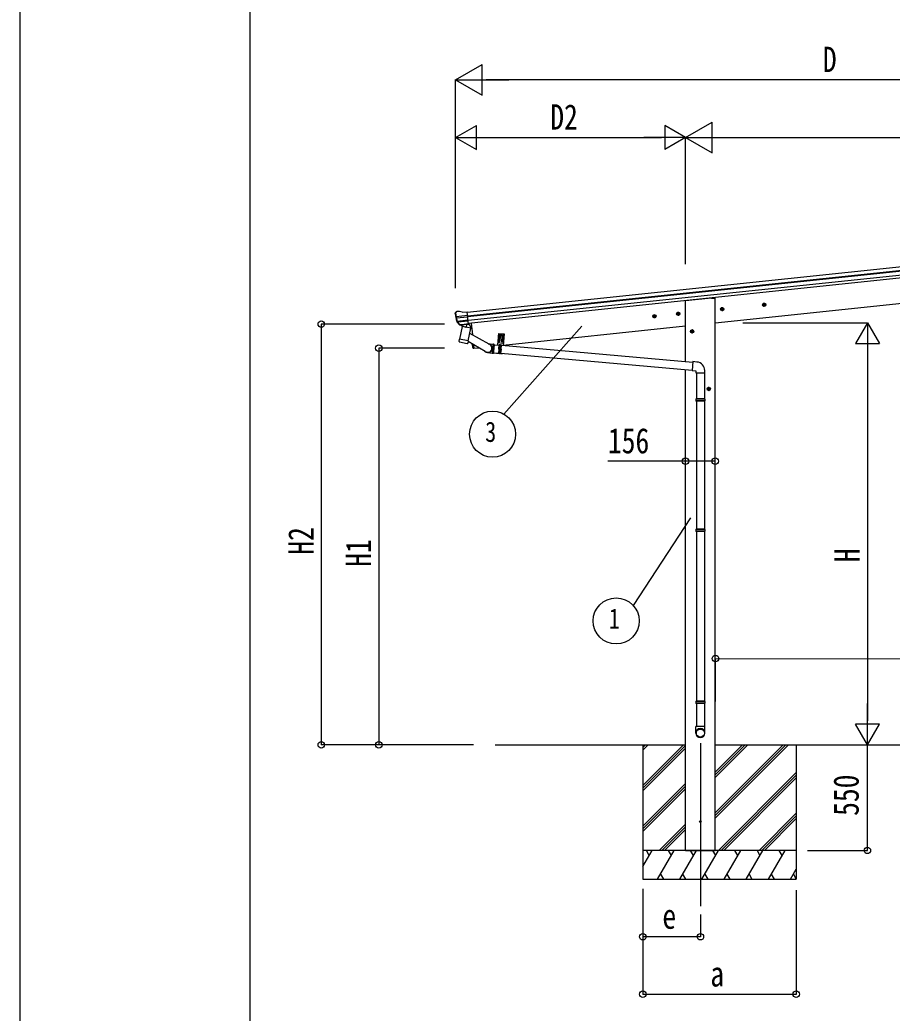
# Model space of a CAD drawing. Units: millimetres, scale not verified. Extents: x -16820 to 16820, y -11880 to 11880.
# Drawn here: x -16820 to -12273, y -8912 to -3734 of the extents above; entities that cross this region are included whole.
import ezdxf
from ezdxf.enums import TextEntityAlignment as Align

# ---------------------------------------------------------------- set-up
doc = ezdxf.new("R2010")
doc.units = ezdxf.units.MM
doc.header["$LTSCALE"] = 40
for name, color, linetype in [('0-3_YKK_12', 2, 'Continuous'), ('0-4_YKK_13', 4, 'Continuous'), ('0-5_YKK_A1', 4, 'Continuous'), ('0-6_YKK_D', 6, 'Continuous'), ('0-7_YKK_ZWAK', 7, 'Continuous')]:
    doc.layers.add(name, color=color, linetype=linetype)
doc.styles.add('ＭＳ ゴシック', font='')
doc.styles.get('ＭＳ ゴシック').set_extended_font_data('MS Gothic')

msp = doc.modelspace()

# ---------------------------------------------------------------- linework, layer by layer
at = {"layer": '0-3_YKK_12'}
msp.add_line((-13272.9, -7504.27), (-13272.9, -8354.52), dxfattribs=at)
at = {"layer": '0-4_YKK_13'}
for p, q in [((-14550.73, -5265.72), (-14550.81, -5263.84)), ((-14549.44, -5260.95), (-14550.14, -5261.81)), ((-14545.94, -5256.63), (-14549.44, -5260.95)), ((-14486.33, -5275.68), (-14546.07, -5281.96)), ((-14545.94, -5256.63), (-14545.94, -5256.63)), ((-14545.32, -5287.8), (-14485.72, -5281.54)), ((-14542.58, -5254.8), (-14542.58, -5254.8)), ((-14515.01, -5257.94), (-14488.49, -5255.15)), ((-14481.71, -5319.7), (-14488.49, -5255.15)), ((-14527.81, -5323.36), (-14541.51, -5307.6)), ((-14541.02, -5304.01), (-14483.99, -5298.02)), ((-14526.87, -5322.72), (-14539.92, -5306.78)), ((-14538.69, -5308.28), (-14483.52, -5302.48)), ((-14514.35, -5332.64), (-14527.71, -5398.3)), ((-14517.51, -5323.47), (-14525.2, -5324.28)), ((-14525.11, -5324.04), (-14481.73, -5319.48)), ((-14524.33, -5324.28), (-14522.77, -5324.11)), ((-14522.77, -5324.11), (-14485.23, -5320.17)), ((-14520.98, -5324.58), (-14521.13, -5325.31)), ((-14520.51, -5326.44), (-14495.76, -5336.19)), ((-14517.24, -5323.53), (-14517.51, -5323.47)), ((-14491.9, -5320.87), (-14517.24, -5323.53)), ((-14469.47, -5341.77), (-14514.35, -5332.64)), ((-14512.18, -5329.72), (-14512.83, -5332.95)), ((-14491.37, -5321.2), (-14494.29, -5335.55)), ((-14491.65, -5320.75), (-14491.9, -5320.87)), ((-14481.71, -5319.7), (-14491.65, -5320.75)), ((-14485.23, -5320.17), (-14483.67, -5320)), ((-14481.85, -5318.12), (-14480.92, -5318.31)), ((-14480.92, -5318.31), (-14469.72, -5335.23)), ((-14467.07, -5315.24), (-14460.67, -5376.16)), ((-14482.83, -5407.43), (-14469.47, -5341.77)), ((-14373.36, -5425.35), (-14474.84, -5368.17)), ((-14469.72, -5335.23), (-14470.99, -5341.46)), ((-14325.77, -5368.31), (-14331.04, -5428.58)), ((-14325.77, -5368.31), (-14295.88, -5370.93)), ((-14322.53, -5382.92), (-14324.77, -5408.55)), ((-14321.56, -5377.55), (-14321.62, -5378.25)), ((-14319.97, -5378.39), (-14321.62, -5378.25)), ((-14319.91, -5377.7), (-14321.56, -5377.55)), ((-14319.52, -5378.93), (-14319.66, -5380.58)), ((-14318.96, -5380.64), (-14319.66, -5380.58)), ((-14319.23, -5375.6), (-14319.37, -5377.24)), ((-14318.53, -5375.66), (-14319.23, -5375.6)), ((-14318.82, -5379), (-14318.96, -5380.64)), ((-14316.55, -5383.44), (-14318.82, -5409.45)), ((-14318.53, -5375.66), (-14318.67, -5377.3)), ((-14316.64, -5378.69), (-14318.28, -5378.54)), ((-14316.57, -5377.99), (-14318.22, -5377.84)), ((-14316.57, -5377.99), (-14316.64, -5378.69)), ((-14307.58, -5384.23), (-14309.86, -5410.23)), ((-14306.61, -5378.86), (-14306.67, -5379.56)), ((-14305.03, -5379.7), (-14306.67, -5379.56)), ((-14304.97, -5379), (-14306.61, -5378.86)), ((-14304.58, -5380.24), (-14304.72, -5381.89)), ((-14304.02, -5381.95), (-14304.72, -5381.89)), ((-14304.28, -5376.9), (-14304.43, -5378.55)), ((-14303.59, -5376.97), (-14304.28, -5376.9)), ((-14303.88, -5380.3), (-14304.02, -5381.95)), ((-14301.61, -5384.75), (-14303.85, -5410.38)), ((-14303.59, -5376.97), (-14303.73, -5378.61)), ((-14301.69, -5379.99), (-14303.34, -5379.85)), ((-14301.63, -5379.3), (-14303.28, -5379.15)), ((-14301.63, -5379.3), (-14301.69, -5379.99)), ((-14295.88, -5370.93), (-14301.15, -5431.2)), ((-14530.19, -5410.54), (-14527.7, -5398.3)), ((-14529.97, -5411.94), (-14529.98, -5411.94)), ((-14528.64, -5412.9), (-14487.68, -5421.24)), ((-14482.83, -5407.43), (-14527.71, -5398.3)), ((-14482.84, -5407.42), (-14485.38, -5419.9)), ((-14393.97, -5461.94), (-14483.65, -5411.41)), ((-14455.28, -5427.4), (-14453.38, -5445.52)), ((-14378.49, -5422.43), (-14353.44, -5424.69)), ((-14351.72, -5424.85), (-14347.62, -5425.22)), ((-14346.99, -5427.19), (-14322.07, -5429.37)), ((-14329.95, -5416.13), (-14300.06, -5418.74)), ((-14323.9, -5450.29), (-14322, -5428.53)), ((-14319.92, -5427.7), (-14322, -5428.53)), ((-14321.91, -5450.46), (-14319.92, -5427.7)), ((-14316.92, -5427.81), (-14319.92, -5427.7)), ((-14318.92, -5450.72), (-14316.9, -5427.58)), ((-14316.93, -5450.9), (-14314.9, -5427.75)), ((-14314.93, -5427.98), (-14311.95, -5428.4)), ((-14313.94, -5451.16), (-14311.95, -5428.4)), ((-14310.04, -5429.57), (-14311.95, -5428.4)), ((-14311.95, -5451.33), (-14310.04, -5429.57)), ((-14310.12, -5430.41), (-13311.99, -5517.74)), ((-14453.38, -5445.52), (-14455.44, -5445.67)), ((-14382.63, -5468.35), (-14357.57, -5470.61)), ((-14357.61, -5447.46), (-14357.95, -5449.85)), ((-14357.61, -5447.46), (-14357.52, -5445.05)), ((-14355.86, -5470.76), (-14351.75, -5471.13)), ((-14350.71, -5469.02), (-14325.73, -5471.21)), ((-14334.7, -5470.42), (-14334.74, -5470.92)), ((-14334.74, -5470.92), (-14325.78, -5471.7)), ((-14323.9, -5450.29), (-14325.81, -5472.05)), ((-14323.9, -5473.22), (-14325.81, -5472.05)), ((-14321.91, -5450.46), (-14323.9, -5473.22)), ((-14320.93, -5473.63), (-14323.9, -5473.22)), ((-14318.92, -5450.72), (-14320.95, -5473.87)), ((-14316.93, -5450.9), (-14318.95, -5474.04)), ((-14318.93, -5473.81), (-14315.93, -5473.91)), ((-14313.94, -5451.16), (-14315.93, -5473.91)), ((-14313.85, -5473.09), (-14315.93, -5473.91)), ((-14311.95, -5451.33), (-14313.85, -5473.09)), ((-14313.82, -5472.75), (-14304.86, -5473.53)), ((-14313.78, -5472.25), (-13315.65, -5559.58)), ((-14304.81, -5473.04), (-14304.86, -5473.53)), ((-13290.98, -5517.57), (-13311.82, -5515.74)), ((-13295.9, -5573.31), (-13249.9, -5573.31)), ((-13293.9, -5573.31), (-13293.9, -5710.02)), ((-13251.9, -5573.31), (-13251.9, -5710.02)), ((-13249.9, -5573.31), (-13249.9, -5562.4)), ((-13295.9, -5712.02), (-13294.9, -5710.02)), ((-13249.9, -5712.02), (-13295.9, -5712.02)), ((-13249.9, -5720.02), (-13295.9, -5720.02)), ((-13250.9, -5710.02), (-13294.9, -5710.02)), ((-13250.9, -5722.02), (-13294.9, -5722.02)), ((-13293.9, -5722.02), (-13293.9, -6388.83)), ((-13251.9, -5722.02), (-13251.9, -6388.83)), ((-13249.9, -5712.02), (-13250.9, -5710.02)), ((-13249.9, -5720.02), (-13250.9, -5722.02)), ((-13249.9, -5712.02), (-13249.9, -5720.02)), ((-13295.9, -6390.83), (-13294.9, -6388.83)), ((-13249.9, -6390.83), (-13295.9, -6390.83)), ((-13249.9, -6398.83), (-13295.9, -6398.83)), ((-13250.9, -6388.83), (-13294.9, -6388.83)), ((-13250.9, -6400.83), (-13294.9, -6400.83)), ((-13293.9, -6400.83), (-13293.9, -7285.52)), ((-13251.9, -6400.83), (-13251.9, -7285.52)), ((-13249.9, -6390.83), (-13250.9, -6388.83)), ((-13249.9, -6398.83), (-13250.9, -6400.83)), ((-13249.9, -6390.83), (-13249.9, -6398.83)), ((-13295.9, -7287.52), (-13294.9, -7285.52)), ((-13249.9, -7287.52), (-13295.9, -7287.52)), ((-13249.9, -7295.52), (-13295.9, -7295.52)), ((-13250.9, -7285.52), (-13294.9, -7285.52)), ((-13250.9, -7297.52), (-13294.9, -7297.52)), ((-13293.9, -7297.52), (-13293.9, -7418.25)), ((-13251.9, -7297.52), (-13251.9, -7418.25)), ((-13249.9, -7287.52), (-13250.9, -7285.52)), ((-13249.9, -7295.52), (-13250.9, -7297.52)), ((-13249.9, -7287.52), (-13249.9, -7295.52)), ((-13295.9, -7452.39), (-13295.9, -7418.25)), ((-13249.9, -7418.25), (-13295.9, -7418.25)), ((-13249.9, -7452.39), (-13249.9, -7418.25))]:
    msp.add_line(p, q, dxfattribs=at)
for points in [[(-14529.1, -5253.39), (-14529.1, -5253.39), (-14542.58, -5254.8)], [(-14515.01, -5257.94), (-14527.81, -5253.53), (-14527.81, -5253.53)], [(-13311.82, -5515.74), (-13315.83, -5561.57), (-13295.9, -5563.31), (-13295.9, -5573.31)], [(-13295.9, -5712.02), (-13295.9, -5720.02), (-13294.9, -5722.02)], [(-13295.9, -6390.83), (-13295.9, -6398.83), (-13294.9, -6400.83)], [(-13295.9, -7287.52), (-13295.9, -7295.52), (-13294.9, -7297.52)]]:
    msp.add_lwpolyline(points, dxfattribs=at)
for centre, radius in [((-14319.1, -5378.12), 5.9), ((-14304.15, -5379.43), 5.9), ((-13272.9, -7913.48), 4.5)]:
    msp.add_circle(centre, radius, dxfattribs=at)
for centre, radius, start, end in [((-14349.83, -5244.6), 202, 186, 197.86084), ((-14356.9, -5246.65), 192.44, 185.42422, 190.5729), ((-14542.06, -5259.78), 5, 96.04426, 140.95574), ((-14528.78, -5256.37), 3, 71.02369, 95.97631), ((-14590.79, -5289.31), 45.32, 6.35482, 9.32878), ((-14548.1, -5288.17), 2.74, 7.56588, 12.97849), ((-14545.22, -5289.15), 1.35, 94.08073, 96.8395), ((-14349.83, -5244.6), 200.2, 192.46117, 197.79991), ((-14539.24, -5305.63), 3, 197.86084, 221), ((-14537.6, -5304.88), 3, 197.79991, 219.30889), ((-14525.55, -5321.39), 2.99, 220.99261, 266.7283), ((-14524.39, -5323.78), 0.5, 240.73754, 276), ((-14521.47, -5324.48), 0.5, 348.5, 96), ((-14520.15, -5325.51), 1, 168.5, 248.5), ((-14490.79, -5321.36), 0.604, 93.09842, 164.70595), ((-14483.72, -5319.51), 0.5, 276, 311.26246), ((-13585.72, -5219.98), 900.99, 186.16597, 186.25983), ((-14495.28, -5335.27), 1.03, 242.53897, 344.46569), ((-13585.72, -5219.98), 900.99, 189.39542, 189.48281), ((-14320.02, -5378.89), 0.5, 355, 85), ((-14319.87, -5377.2), 0.5, 265, 355), ((-14318.32, -5379.04), 0.5, 85, 175), ((-14318.17, -5377.35), 0.5, 175, 265), ((-14305.07, -5380.2), 0.5, 355, 85), ((-14304.93, -5378.51), 0.5, 265, 355), ((-14303.38, -5380.35), 0.5, 85, 175), ((-14303.23, -5378.65), 0.5, 175, 265), ((-14528.29, -5410.97), 1.95, 167.54017, 209.97766), ((-14528.24, -5410.94), 2, 209.90962, 258.5), ((-14487.28, -5419.28), 2, 258.5, 341.96843), ((-13585.72, -5219.98), 900.99, 193.00313, 194.35863), ((-14380.56, -5445.39), 21.3, 230.97548, 70.23074), ((-14380.56, -5445.39), 23.05, 0.84849, 84.95046), ((-14352.62, -5425.26), 0.994, 24.65913, 145.03785), ((-14321.78, -5408.81), 3, 175.00038, 355.02015), ((-14316.05, -5429.39), 2, 55, 115), ((-14306.84, -5410.12), 3, 174.98076, 355.00053), ((-14455.65, -5442.68), 3, 194.36084, 274.00003), ((-14380.56, -5445.39), 23.05, 216.25577, 348.84849), ((-14380.56, -5445.39), 23.05, 348.84849, 0.84849), ((-14356.67, -5470.19), 0.994, 204.65913, 325.03785), ((-14319.8, -5472.23), 2, 235, 295), ((-13294.9, -5562.4), 45, 0, 85)]:
    msp.add_arc(centre, radius, start, end, dxfattribs=at)
for centre, major_axis, ratio, start_param, end_param in [((-14547.81, -5263.7), (1.9, 2.34), 0.995767, 1.5707963, 2.2972137), ((-14544.26, -5259.32), (-5.48, -2.51), 0.24881, 5.8190815, 5.8226003), ((-14548.6, -5264.86), (-0.38, 5.97), 0.020485, 4.7140547, 5.6117533), ((-14347.53, -5266.55), (-20.92, 199.05), 0.994373, 1.5554317, 1.5718064), ((-14527.85, -5321.32), (-1.71, 2.84), 0.040856, 4.1415604, 4.1696818), ((-14525.42, -5321.06), (-0.51, 2.96), 0.642905, 2.0792573, 3.037247), ((-14525.46, -5321.17), (-3.02, -2.79), 0.650902, 0.9542299, 1.0270405), ((-14525.51, -5321.29), (-1.1, -2.8), 0.997631, 0.3902369, 0.4789948), ((-14355.51, -5447.65), (2.07, 22.96), 0.087156, 3.1415927, 6.2831853), ((-14353.79, -5447.8), (2.07, 22.96), 0.087156, 3.1415927, 6.2831853), ((-14349.69, -5448.17), (2.07, 22.96), 0.087156, 3.1415927, 6.2831853), ((-13272.9, -7450.65), (-23, 0), 0.996195, 3.1415927, 6.2831853), ((-13272.9, -7452.39), (-23, 0), 0.996195, 3.1415927, 6.2831853), ((-13272.9, -7452.39), (0, -23.43), 0.981806, 4.712389, 7.8539816)]:
    msp.add_ellipse(centre, major_axis=major_axis, ratio=ratio, start_param=start_param, end_param=end_param, dxfattribs=at)
msp.add_ellipse((-13272.9, -7452.39), major_axis=(21, 0), ratio=0.996195, dxfattribs=at)
at = {"layer": '0-5_YKK_A1'}
for p, q in [((-14488.28, -5257.14), (-10691.07, -4858.04)), ((-14486.3, -5276.04), (-10689.08, -4876.93)), ((-14485.87, -5280.22), (-10688.65, -4881.11)), ((-14483.77, -5300.07), (-10686.56, -4900.97)), ((-10684.8, -4917.71), (-14482.01, -5316.81)), ((-13195.15, -5313.48), (-10664.23, -5047.47)), ((-13215.15, -5184.28), (-13350.65, -5198.52)), ((-13350.65, -5514.35), (-13350.65, -5198.52)), ((-13215.15, -5184.28), (-13195.15, -5184.28)), ((-12950.1, -5220.42), (-12930.27, -5217.81)), ((-12944.75, -5213.16), (-12947.63, -5220.09)), ((-12937.31, -5212.18), (-12944.75, -5213.16)), ((-12938.88, -5229.03), (-12941.49, -5209.2)), ((-12932.74, -5218.13), (-12937.31, -5212.18)), ((-12935.62, -5225.07), (-12932.74, -5218.13)), ((-13522.34, -5280.56), (-13502.51, -5277.95)), ((-13516.99, -5273.3), (-13519.86, -5280.24)), ((-13509.55, -5272.32), (-13516.99, -5273.3)), ((-13511.12, -5289.17), (-13513.73, -5269.34)), ((-13504.98, -5278.28), (-13509.55, -5272.32)), ((-13507.85, -5285.21), (-13504.98, -5278.28)), ((-13398.02, -5267.5), (-13378.19, -5264.89)), ((-13392.68, -5260.24), (-13395.55, -5267.17)), ((-13385.23, -5259.26), (-13392.68, -5260.24)), ((-13386.8, -5276.11), (-13389.41, -5256.28)), ((-13380.67, -5265.21), (-13385.23, -5259.26)), ((-13383.54, -5272.15), (-13380.67, -5265.21)), ((-13168.89, -5243.41), (-13149.07, -5240.8)), ((-13163.55, -5236.15), (-13166.42, -5243.09)), ((-13156.11, -5235.18), (-13163.55, -5236.15)), ((-13157.67, -5252.02), (-13160.28, -5232.19)), ((-13151.54, -5241.13), (-13156.11, -5235.18)), ((-13154.41, -5248.06), (-13151.54, -5241.13)), ((-14467.07, -5315.24), (-14460.67, -5376.16)), ((-14301.01, -5429.51), (-13350.65, -5329.62)), ((-13306.15, -5357.83), (-13326.15, -5357.83)), ((-13316.15, -5350.33), (-13322.65, -5354.08)), ((-13322.65, -5354.08), (-13322.65, -5361.58)), ((-13322.65, -5361.58), (-13316.15, -5365.34)), ((-13316.15, -5367.83), (-13316.15, -5347.83)), ((-13309.65, -5354.08), (-13316.15, -5350.33)), ((-14455.28, -5427.4), (-14453.38, -5445.52)), ((-14453.38, -5445.52), (-14427.87, -5442.84)), ((-13350.65, -8063.48), (-13350.65, -5556.51)), ((-13219.15, -5657.83), (-13239.15, -5657.83)), ((-13229.15, -5650.33), (-13235.65, -5654.08)), ((-13235.65, -5654.08), (-13235.65, -5661.58)), ((-13235.65, -5661.58), (-13229.15, -5665.34)), ((-13229.15, -5667.83), (-13229.15, -5647.83)), ((-13222.65, -5654.08), (-13229.15, -5650.33)), ((-14343.14, -7513.48), (-13350.65, -7513.48)), ((-13572.9, -7513.48), (-13572.9, -8213.48)), ((-13572.9, -7724.71), (-13361.67, -7513.48)), ((-13572.9, -7540.86), (-13545.52, -7513.48)), ((-13572.9, -7526.72), (-13559.66, -7513.48)), ((-13572.9, -7738.85), (-13350.65, -7516.6)), ((-13572.9, -7752.99), (-13350.65, -7530.74)), ((-13195.15, -7513.48), (-9897.52, -7513.48)), ((-13195.15, -7895.74), (-12812.89, -7513.48)), ((-13195.15, -7867.46), (-12841.17, -7513.48)), ((-13195.15, -7881.6), (-12827.03, -7513.48)), ((-13195.15, -7683.61), (-13025.02, -7513.48)), ((-13195.15, -7669.47), (-13039.16, -7513.48)), ((-13195.15, -7655.33), (-13053.31, -7513.48)), ((-12772.9, -7513.48), (-12772.9, -8213.48)), ((-13179.05, -8063.48), (-12772.9, -7657.34)), ((-13572.9, -7936.84), (-13350.65, -7714.59)), ((-13164.9, -8063.48), (-12772.9, -7671.48)), ((-13150.76, -8063.48), (-12772.9, -7685.63)), ((-13572.9, -7950.98), (-13350.65, -7728.73)), ((-13572.9, -7965.12), (-13350.65, -7742.88)), ((-12966.91, -8063.48), (-12772.9, -7869.47)), ((-12952.77, -8063.48), (-12772.9, -7883.61)), ((-12938.63, -8063.48), (-12772.9, -7897.76)), ((-13487.41, -8063.48), (-13350.65, -7926.72)), ((-13473.27, -8063.48), (-13350.65, -7940.86)), ((-13459.13, -8063.48), (-13350.65, -7955.01)), ((-12772.9, -8063.48), (-13572.9, -8063.48)), ((-13572.9, -8147.31), (-13524.5, -8063.48)), ((-13539.51, -8089.46), (-13554.51, -8063.48)), ((-13495.64, -8213.48), (-13409.04, -8063.48)), ((-13424.04, -8089.46), (-13439.04, -8063.48)), ((-13380.17, -8213.48), (-13293.57, -8063.48)), ((-13308.57, -8089.46), (-13323.57, -8063.48)), ((-13264.7, -8213.48), (-13178.1, -8063.48)), ((-13193.1, -8089.46), (-13208.1, -8063.48)), ((-13149.23, -8213.48), (-13062.63, -8063.48)), ((-13077.63, -8089.46), (-13092.63, -8063.48)), ((-13033.76, -8213.48), (-12947.15, -8063.48)), ((-12977.16, -8063.48), (-12962.16, -8089.46)), ((-12918.29, -8213.48), (-12831.68, -8063.48)), ((-12846.69, -8089.46), (-12861.69, -8063.48)), ((-12802.82, -8213.48), (-12772.9, -8161.67)), ((-13572.9, -8213.48), (-12772.9, -8213.48)), ((-13480.64, -8187.5), (-13465.64, -8213.48)), ((-13365.17, -8187.5), (-13350.17, -8213.48)), ((-13249.7, -8187.5), (-13234.7, -8213.48)), ((-13134.23, -8187.5), (-13119.23, -8213.48)), ((-13018.76, -8187.5), (-13003.76, -8213.48)), ((-12903.29, -8187.5), (-12888.29, -8213.48)), ((-12787.82, -8187.5), (-12772.9, -8213.33))]:
    msp.add_line(p, q, dxfattribs=at)
for points in [[(-13350.65, -8063.48), (-13195.15, -8063.48), (-13195.15, -5184.28)], [(-12947.63, -5220.09), (-12943.06, -5226.05), (-12935.62, -5225.07)], [(-13519.86, -5280.24), (-13515.3, -5286.19), (-13507.85, -5285.21)], [(-13395.55, -5267.17), (-13390.98, -5273.13), (-13383.54, -5272.15)], [(-13166.42, -5243.09), (-13161.85, -5249.04), (-13154.41, -5248.06)], [(-13316.15, -5365.34), (-13309.65, -5361.58), (-13309.65, -5354.08)], [(-13229.15, -5665.34), (-13222.65, -5661.58), (-13222.65, -5654.08)]]:
    msp.add_lwpolyline(points, dxfattribs=at)
for centre, radius in [((-12940.18, -5219.11), 8.5), ((-12940.18, -5219.11), 7.7), ((-12940.18, -5219.11), 6.5), ((-13512.42, -5279.26), 8.5), ((-13512.42, -5279.26), 7.7), ((-13512.42, -5279.26), 6.5), ((-13388.11, -5266.19), 8.5), ((-13388.11, -5266.19), 7.7), ((-13388.11, -5266.19), 6.5), ((-13158.98, -5242.11), 8.5), ((-13158.98, -5242.11), 7.7), ((-13158.98, -5242.11), 6.5), ((-13316.15, -5357.83), 8.5), ((-13316.15, -5357.83), 7.7), ((-13316.15, -5357.83), 6.5), ((-13229.15, -5657.83), 8.5), ((-13229.15, -5657.83), 7.7), ((-13229.15, -5657.83), 6.5)]:
    msp.add_circle(centre, radius, dxfattribs=at)
at = {"layer": '0-6_YKK_D'}
for p, q in [((-14548.85, -4046.52), (-14410.28, -3966.52)), ((-14410.28, -4126.52), (-14410.28, -3966.52)), ((-14548.85, -5132.8), (-14548.85, -4045.52)), ((-14548.85, -4046.52), (-14410.28, -4126.52)), ((-14548.85, -4046.52), (-14271.72, -4046.52)), ((-10783.98, -4046.52), (-14388.85, -4046.52)), ((-14548.85, -4346.52), (-14440.59, -4284.02)), ((-14440.59, -4409.02), (-14440.59, -4284.02)), ((-13350.65, -4346.52), (-13458.91, -4284.02)), ((-13458.91, -4284.02), (-13458.91, -4409.02)), ((-13350.65, -4346.52), (-13212.09, -4266.52)), ((-13212.09, -4426.52), (-13212.09, -4266.52)), ((-14548.85, -5132.8), (-14548.85, -4345.52)), ((-14548.85, -4346.52), (-14440.59, -4409.02)), ((-14548.85, -4346.52), (-14332.34, -4346.52)), ((-14423.85, -4346.52), (-13475.65, -4346.52)), ((-13350.65, -4346.52), (-13567.16, -4346.52)), ((-13350.65, -4346.52), (-13458.91, -4409.02)), ((-13350.65, -5006.86), (-13350.65, -4345.52)), ((-13350.65, -5006.86), (-13350.65, -4345.52)), ((-13350.65, -4346.52), (-13212.09, -4426.52)), ((-13350.65, -4346.52), (-13073.53, -4346.52)), ((-13190.65, -4346.52), (-10783.98, -4346.52)), ((-14607.47, -5319.66), (-15249.7, -5319.66)), ((-15248.7, -5319.66), (-15248.7, -7513.48)), ((-13890.28, -5330.41), (-14297.75, -5788.88)), ((-13052.38, -5313.48), (-12401.5, -5313.48)), ((-12402.5, -5313.48), (-12465, -5421.73)), ((-12402.5, -5313.48), (-12340, -5421.73)), ((-12402.5, -5313.48), (-12402.5, -5529.99)), ((-12465, -5421.73), (-12340, -5421.73)), ((-14607.47, -5445.52), (-14949.7, -5445.52)), ((-14948.7, -5445.52), (-14948.7, -7513.48)), ((-12402.5, -5438.48), (-12402.5, -7388.48)), ((-13324.66, -6330), (-13622.71, -6787.24)), ((-13195.15, -7512.48), (-13194.34, -7062.79)), ((-13194.34, -7063.79), (-10443.95, -7068.79)), ((-12402.5, -7513.48), (-12402.5, -7296.97)), ((-12402.5, -7513.48), (-12465, -7405.23)), ((-12340, -7405.23), (-12465, -7405.23)), ((-12402.5, -7513.48), (-12340, -7405.23)), ((-14455.38, -7513.48), (-15249.7, -7513.48)), ((-14455.38, -7513.48), (-14949.7, -7513.48)), ((-12402.5, -8063.48), (-12402.5, -7513.48)), ((-12713.84, -8063.48), (-12401.5, -8063.48)), ((-13572.9, -8263.48), (-13572.9, -8814.48)), ((-13572.9, -8263.48), (-13572.9, -8514.48)), ((-12772.9, -8270.93), (-12772.9, -8814.48)), ((-13272.9, -8398.24), (-13272.9, -8514.48)), ((-13272.9, -8513.48), (-13572.9, -8513.48)), ((-13572.9, -8813.48), (-12772.9, -8813.48))]:
    msp.add_line(p, q, dxfattribs=at)
msp.add_lwpolyline([(-13195.15, -6034.44), (-13350.65, -6034.44), (-13755.72, -6034.44)], dxfattribs=at)
for centre, radius in [((-15248.7, -5319.66), 17), ((-14948.7, -5445.52), 17), ((-14356.08, -5893.75), 120), ((-13350.65, -6034.44), 17), ((-13195.15, -6034.44), 17), ((-13711.94, -6867.48), 120), ((-13194.34, -7063.79), 17), ((-15248.7, -7513.48), 17), ((-14948.7, -7513.48), 17), ((-12402.5, -8063.48), 17), ((-13572.9, -8513.48), 17), ((-13272.9, -8513.48), 17), ((-13572.9, -8813.48), 17), ((-12772.9, -8813.48), 17)]:
    msp.add_circle(centre, radius, dxfattribs=at)
at = {"layer": '0-7_YKK_ZWAK'}
msp.add_line((-15619.92, -10100), (-15619.92, 11100), dxfattribs=at)
msp.add_lwpolyline([(-16820, -11880), (16820, -11880), (16820, 11880), (-16820, 11880)], close=True, dxfattribs=at)

# ---------------------------------------------------------------- texts
at = {"layer": '0-6_YKK_D', "style": 'ＭＳ ゴシック', "width": 0.8}
for s, height, p in [('D', 132, (-12634.42, -4045.52)), ('D2', 132, (-14055.35, -4345.52)), ('3', 105.6, (-14394.48, -5965.75)), ('156', 132, (-13754.72, -6033.44)), ('1', 105.6, (-13750.34, -6939.48)), ('e', 132, (-13470.9, -8511.81)), ('a', 132, (-13220.9, -8812.68))]:
    msp.add_text(s, height=height, dxfattribs=at).set_placement(p, align=Align.BOTTOM_LEFT)
for s, p in [('H2', (-15249.7, -6522.17)), ('H1', (-14949.7, -6585.1)), ('H', (-12403.5, -6561.58)), ('550', (-12407.84, -7883.68))]:
    msp.add_text(s, height=132, rotation=90, dxfattribs=at).set_placement(p, align=Align.BOTTOM_LEFT)

doc.saveas('drawing.dxf')
